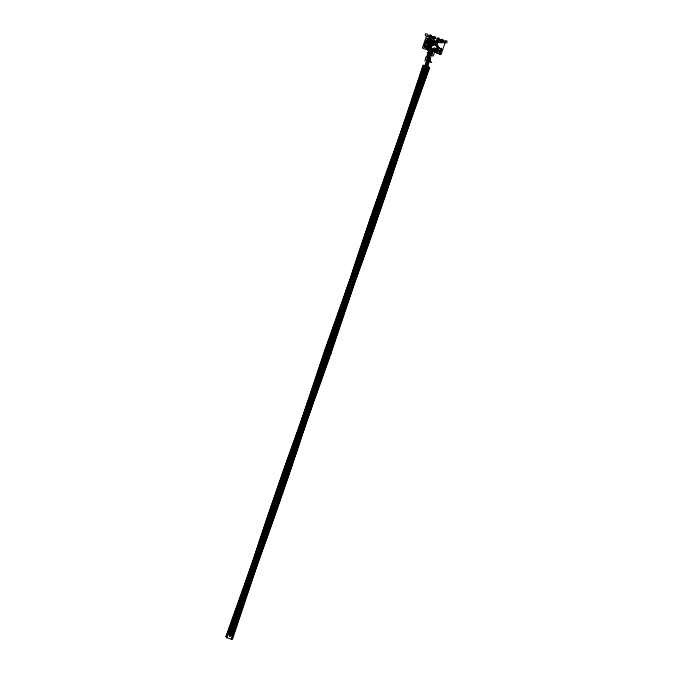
<?xml version="1.0" encoding="UTF-8"?>
<svg xmlns="http://www.w3.org/2000/svg" width="673" height="673" viewBox="0 0 673 673"><rect width="100%" height="100%" fill="white"/><g stroke="black" fill="none" stroke-linecap="round" stroke-linejoin="round"><path stroke-width="1.01" d="M423.595 77.639C421.618 78.32 428.617 65.407 428.44 62.286M426.118 47.69C427.136 49.726 428.398 46.101 426.337 47.043M426.632 46.193L427.574 46.799L428.036 45.739L428.617 45.899L426.859 45.545L425.942 47.993L426.489 49.575L422.392 48.052L426.312 36.653L428.44 36.653A2.17 1.868 20.9 0 0 430.392 38.235C433.033 37.208 429.567 46.244 428.297 44.931A1.136 0.976 20.9 0 0 427.271 45.453L426.539 46.117M430.922 39.657C429.896 37.621 428.642 41.246 430.695 40.304M228.971 635.278C255.193 551.355 283.165 467.971 314.215 385.705L352.147 283.88L378.394 210.262M229.333 635.396C254.209 555.94 280.481 476.896 309.706 398.929L352.501 284.006L378.756 210.388M229.552 635.935C254.436 556.42 280.742 477.334 309.984 399.308L354.057 280.885L378.958 210.582L379.437 210.767M229.922 636.019C244.627 588.875 260.594 540.798 275.661 494.882M429.324 58.433C399.535 152.578 368.484 246.368 333.068 338.586L299.838 427.986L276.418 493.856M423.561 77.74C397.617 160.132 369.94 242.305 339.276 323.175L302.009 423.3L276.94 493.688M233.279 630.761L256.396 561.139L302.194 417.647L324.781 350.212M233.632 630.887L256.388 562.418L302.547 417.765L325.143 350.339M231.176 639.224L255.496 566.38L303.573 415.838L325.421 350.692C340.933 308.503 356.791 262.983 373.263 219.987L405.853 132.27L428.962 67.25L425.159 65.904L427.818 58.198M324.336 351.516L346.948 287.766L401.672 140.346L427.532 67.88M324.697 351.643L347.302 287.893L402.033 140.48L427.893 68.015M426.547 47.48L427.498 47.085L428.987 47.615M431.065 41.751L430.552 43.24L429.551 43.257L429.929 42.449L430.77 42.66L430.602 43.838L428.095 42.996L427.061 45.983L429.206 46.967M225.808 636.851L251.996 563.385L306.728 415.981L329.013 353.199M423.098 65.146L398.382 139.235L351.844 285.041L329.476 351.861M424.882 61.26L425.95 56.927L427.103 57.34L430.375 49.407L434.068 47.96L438.485 49.617M226.162 636.978L252.35 563.52L306.249 418.396L329.366 353.333M423.452 65.281L398.366 140.514L352.206 285.159L329.829 351.987M428.036 52.629L427.019 55.59L429.071 59.157L430.308 59.207M280.801 495.412L305.626 421.012L342.86 304.036C368.964 220.332 399.526 138.133 429.744 55.867L431.343 55.245M226.793 637.668L252.989 564.193L306.711 419.531L330.527 352.501C344.955 308.108 360.804 261.107 374.962 215.436L414.366 93.345L423.864 65.441L424.781 65.761L427.532 58.896M276.544 494.84L236.677 616.157L280.103 496.102M325.757 352.114C313.113 388.691 297.054 438.207 284.233 478.856L254.529 572.025L232.084 639.072M326.27 350.726L349.043 286.614L403.564 139.782L429.374 67.376M375.113 209.009C366.179 234.633 353.35 273.768 343.836 303.481L326.75 357.313C297.752 451.179 265.448 543.994 230.578 635.842M375.551 207.755L395.202 152.191L419.708 85.765L397.449 154.925L379.109 209.126L379.681 209.412L379.16 209.034M433.521 40.069L434.337 37.705L430.476 36.401M276.897 494.966L241.868 601.065L279.741 495.976M375.45 209.219L352.585 277.587L321.248 375.955C294 463.596 263.421 550.152 230.94 635.968M375.921 207.864L414.677 100.344L378.865 208.908M424.226 66.711L400.258 138.562L352.029 289.567L330.502 353.704M326.169 352.198L304.995 415.367L256.766 566.372L232.446 639.199M326.632 350.852L349.396 286.748L403.918 139.908L429.736 67.502M424.587 66.837L400.242 139.841L351.634 292.006L330.864 353.83M426.943 61.689C396.935 141.692 367.795 222.056 342.153 303.582L305.315 419.329L280.136 494.823M428.247 57.794L429.887 53.318M427.296 61.815C397.297 141.818 368.156 222.183 342.507 303.708L304.928 421.761L280.498 494.949L281.02 495.353L280.464 495.017M430.712 51.619L430.922 51.03M434.009 44.443L433.749 45.192L428.238 47.346M428.718 61.462L429.626 59.123M428.878 62.337C401.604 149.187 368.106 249.809 333.901 338.662L300.696 427.994L277.301 493.814M431.528 62.362L429.845 61.31L429.837 60.368M437.728 38.908L437.139 40.632L435.044 41.448L433.429 40.91M329.711 353.695L306.577 418.808L252.636 564.041L226.431 637.541L231.537 639.35L254.554 570.527L285.554 473.237C298.038 432.865 312.356 391.223 324.975 351.987L348.437 285.916L402.37 140.682L427.641 69.899L428.247 68.158L423.872 66.61L399.131 140.825L350.852 291.939L329.711 353.695M437.45 41.162L438.173 39.068M429.635 58.475L430.51 57.735L432.604 51.653L434.321 50.98L434.48 50.307M230.082 636.12C260.687 555.166 289.752 473.607 315.662 391.013L351.811 277.512L374.827 209.118L374.339 208.958M330.956 352.408L307.157 419.397L254.722 560.542L229.989 629.591M331.309 352.534L307.511 419.531L254.243 562.948L230.343 629.726M437.122 49.768L437.871 47.598L435.86 45.091M437.45 52.612L434.321 50.98M437.972 51.114L434.573 49.6L430.653 51.106M229.745 635.96C247.243 589.817 264.304 542.043 280.767 496.691M430.653 35.173L430.257 35.156A1.363 1.169 20.9 0 0 429.854 35.248L429.458 35.518A1.363 1.169 20.9 0 0 429.172 36.334L430.013 37.41A1.363 1.169 20.9 0 0 430.493 37.537L431.561 37.175A1.363 1.169 20.9 0 0 431.839 36.359L431.687 35.888A1.363 1.169 20.9 0 0 431.427 35.56L431.006 35.282M431.368 37.335L431.561 37.175A1.262 1.085 20.9 0 0 431.83 36.401L431.788 36.123M429.643 35.358L429.458 35.518A1.262 1.085 20.9 0 0 429.172 36.334L429.223 36.569M428.381 58.021L427.397 59.443M431.856 36.822L429.719 37.663L428.617 41.499L426.245 42.34M434.792 37.865L432.243 38.866L429.82 45.882L429.054 46.185M427.767 46.454L426.976 48.077L428.735 50.971M443.583 40.986L440.689 42.121L438.316 41.272L436.525 41.978L436.028 43.409L430.956 45.394L429.887 45.024M438.998 48.12L437.837 48.574L436.474 48.086M435.557 50.694L433.547 49.97M424.764 46.849L423.956 46.605M430.257 35.156L430.518 35.156A1.363 1.169 20.9 0 1 431.115 35.341M430.493 37.537L430.754 37.537A1.363 1.169 20.9 0 0 431.258 37.394M437.265 53.201C439.402 52.284 435.557 50.929 436.659 52.99M439.688 54.059C441.816 53.142 437.972 51.787 439.082 53.848M374.794 207.621C390.82 163.472 407.417 116.942 424.453 72.019C410.177 117.91 394.471 164.776 379.9 209.429M281.23 495.353L280.86 495.235M429.231 60.696L429.677 60.848M440.672 39.951L436.079 41.263L435.616 42.609L432.411 43.854L431.014 48.658L429.5 49.255L428.541 48.91M441.9 40.388L445.846 41.785M427.338 38.748L428.07 39.009M429.921 39.665L431.713 40.296L432.916 42.391L431.898 42.786L430.594 48.263L428.76 48.263M437.627 42.399L436.886 42.105M426.034 40.582L426.758 40.843M428.289 43.787L429.795 44.325M437.198 46.95L438.712 47.48M440.857 48.784L441.564 49.036M425 43.577L425.757 43.905M427.994 44.637L429.5 45.167M436.903 47.791L438.417 48.33M428.566 45.293L429.652 45.671M427.7 45.478L429.214 46.016M436.617 48.641L438.123 49.179M428.306 45.924L429.433 46.319M440.335 50.273L441.067 50.534M424.486 45.074L425.21 45.327M427.119 47.177L428.625 47.716M436.028 50.34L437.543 50.87M439.822 51.771L440.554 52.031M426.825 48.027L428.331 48.557M435.734 51.182L437.248 51.72M439.301 53.268L440.075 53.537M426.531 48.868L428.045 49.407M435.448 52.031L436.954 52.57M431.166 62.177L429.483 61.58L429.138 62.194L428.575 61.134M276.485 493.688L276.123 493.545M430.013 37.41L429.576 37.116A1.363 1.169 20.9 0 1 429.273 36.687M437.694 49.995C438.619 45.848 440.344 53.453 435.599 49.306A1.136 0.976 20.9 0 1 434.379 48.986L431.149 50.122L429.643 54.875L433.168 56.128L434.674 52.107L441.025 54.513L444.853 43.526L444.508 43.139A2.17 1.868 20.9 0 1 443.902 42.382C442.422 43.812 436.306 40.935 436.996 44.46A1.136 0.976 20.9 0 1 437.669 45.242L438.905 47.682L437.913 50.534A1.136 0.976 20.9 0 1 436.028 49.482M229.325 629.894L229.956 630.037L229.333 629.844M230.99 629.768L231.621 629.911L230.999 629.743M232.126 630.189L232.757 630.332L232.135 630.164M233.38 631.333L234.011 631.476L233.38 631.333M275.829 495.017L276.46 495.16L275.846 494.966M276.292 493.671L276.923 493.814L276.292 493.671M279.951 496.472L280.582 496.615L279.951 496.447M325.614 350.793L326.245 350.936L325.614 350.793M329.248 353.586L329.888 353.729L329.248 353.586M329.711 352.248L330.342 352.391L329.711 352.248M374.979 207.713L375.61 207.856L374.979 207.688M378.638 210.523L379.269 210.666L378.638 210.498M415.88 94.472L416.511 94.615L415.88 94.447M423.62 46.546L424.251 46.689L423.62 46.546M424.158 45.015L424.789 45.158L424.167 44.965M424.671 43.518L425.311 43.661L424.68 43.493M423.679 65.424L424.318 65.567L423.696 65.374M425.706 40.531L426.337 40.674L425.723 40.481M425.504 59.056L426.135 59.199L425.504 59.056M427.019 38.689L427.649 38.832L427.019 38.664M425.328 66.021L425.967 66.164L425.336 65.996M426.632 57.255L427.565 57.466L426.657 57.18M427.666 47.194L428.297 47.337L427.675 47.169M427.717 54.395L428.348 54.547L427.717 54.37M427.902 50.189C431.031 50.711 428.987 52.536 427.91 50.155M428.247 45.234L428.878 45.377L427.17 44.914L427.523 43.896L428.558 44.258L428.247 45.209M427.128 67.813L427.759 67.965L427.128 67.788M428.482 55.666L429.416 55.884L428.499 55.598M428.003 66.963L428.634 67.107L428.003 66.938M429.164 58.391L430.097 58.601L429.181 58.315M429.517 60.309L430.156 60.452L429.517 60.309M430.636 45.335L431.267 45.478L430.653 45.284M429.837 59.123L430.77 59.333L429.854 59.047M432.865 43.501L433.496 43.644L432.865 43.501M433.429 45.133C435.17 46.42 434.001 40.986 433.446 45.083M434.186 50.282L434.817 50.425L434.194 50.231M434.842 48.296L435.481 48.439L434.851 48.271M436.255 45.284L436.886 45.428L436.255 45.284M436.802 49.709L437.442 49.852L436.802 49.709M437.315 42.34L437.946 42.483L437.315 42.34M439.755 53.478L440.386 53.621L439.755 53.478M440.243 51.981L440.874 52.124L440.243 51.956M440.748 50.475L441.379 50.618L440.765 50.433M441.252 48.994L441.883 49.137L441.261 48.961M425.143 46.504C424.352 49.365 422.787 44.578 425.143 46.504M425.656 45.007C424.865 47.876 423.3 43.08 425.656 45.007M426.177 43.509C425.378 46.378 423.813 41.583 426.177 43.509M426.69 42.02C425.9 44.881 424.335 40.094 426.69 42.02M427.069 39.017C429.063 41.23 428.213 36.342 427.069 39.017M427.204 40.523C426.295 43.417 424.924 38.571 427.204 40.523M429.105 42.87C428.314 45.739 426.749 40.944 429.105 42.87M429.626 41.381C428.836 44.241 427.262 39.455 429.626 41.381M430.863 53.335C429.971 55.918 428.314 51.241 430.863 53.335M431.578 51.249C430.695 53.832 429.029 49.154 431.578 51.249M434.043 41.465C436.028 43.678 435.179 38.782 434.043 41.465M435.423 45.31C437.416 47.522 436.567 42.626 435.423 45.31M436.457 42.315C438.451 44.536 437.593 39.64 436.457 42.315M427.33 52.831C429.475 55.178 428.608 50.458 427.33 52.831M430.072 41.743C432.058 43.964 431.208 39.068 430.072 41.743M430.577 40.262C432.571 42.475 431.721 37.587 430.577 40.262M431.006 54.076C433.151 56.423 432.285 51.703 431.006 54.076M431.965 44.107C433.875 46.336 433.235 41.415 431.965 44.107M432.487 42.601C434.48 44.813 433.622 39.926 432.487 42.601M431.721 51.998C433.866 54.345 433.008 49.617 431.721 51.998M433 41.12C434.994 43.333 434.135 38.445 433 41.12M436.97 51.123C438.956 53.335 438.106 48.448 436.97 51.123M437.997 48.128C439.991 50.34 439.141 45.453 437.997 48.128M439.385 51.981C441.379 54.193 440.521 49.297 439.385 51.981M439.898 50.483C441.892 52.696 441.042 47.8 439.898 50.483M440.42 48.986C442.413 51.198 441.555 46.311 440.42 48.986M425.58 33.978L425.193 35.08L425.647 35.862L427.759 35.997L428.146 34.887L427.692 34.104L425.58 33.978M437.122 39.707A1.363 1.169 20.9 0 0 439.419 39.614A1.363 1.169 20.9 0 0 437.98 37.873A1.363 1.169 20.9 0 0 437.122 39.707M444.794 42.424A1.363 1.169 20.9 0 0 447.091 42.34A1.363 1.169 20.9 0 0 445.652 40.59A1.363 1.169 20.9 0 0 444.794 42.424M433.286 38.353A1.363 1.169 20.9 0 0 435.582 38.26A1.363 1.169 20.9 0 0 434.152 36.51A1.363 1.169 20.9 0 0 433.286 38.353M440.958 41.07A1.363 1.169 20.9 0 0 443.255 40.977A1.363 1.169 20.9 0 0 441.816 39.227A1.363 1.169 20.9 0 0 440.958 41.07"/></g></svg>
